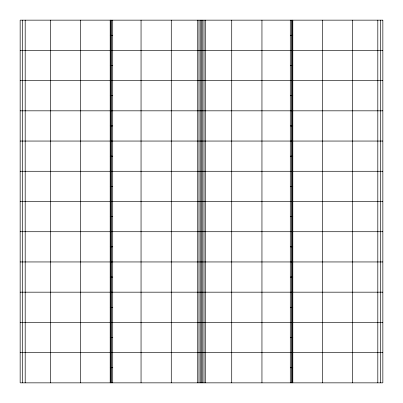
<?xml version="1.0" encoding="UTF-8"?>
<svg xmlns="http://www.w3.org/2000/svg" width="403" height="403" viewBox="0 0 403 403"><rect width="100%" height="100%" fill="white"/><g stroke="black" fill="none" stroke-linecap="round" stroke-linejoin="round"><path stroke-width="0.6" d="M110.195 35.263L112.714 35.263M290.286 35.263L292.805 35.263M20.15 50.375L382.85 50.375M110.195 65.487L112.714 65.487M290.286 65.487L292.805 65.487M20.15 80.6L382.85 80.6M110.195 95.713L112.714 95.713M290.286 95.713L292.805 95.713M20.15 110.825L382.85 110.825M110.195 125.938L112.714 125.938M290.286 125.938L292.805 125.938M20.15 141.05L382.85 141.05M110.195 156.163L112.714 156.163M290.286 156.163L292.805 156.163M20.15 171.275L382.85 171.275M110.195 186.388L112.714 186.388M290.286 186.388L292.805 186.388M20.15 201.5L382.85 201.5M110.195 216.613L112.714 216.613M290.286 216.613L292.805 216.613M20.15 231.725L382.85 231.725M110.195 246.838L112.714 246.838M290.286 246.838L292.805 246.838M20.15 261.95L382.85 261.95M110.195 277.062L112.714 277.062M290.286 277.062L292.805 277.062M20.15 292.175L382.85 292.175M110.195 307.288L112.714 307.288M290.286 307.288L292.805 307.288M20.15 322.4L382.85 322.4M110.195 337.513L112.714 337.513M290.286 337.513L292.805 337.513M20.15 352.625L382.85 352.625M110.195 367.738L112.714 367.738M290.286 367.738L292.805 367.738M380.331 20.15L380.331 382.85M377.812 20.15L377.812 382.85M352.625 20.15L352.625 382.85M322.4 20.15L322.4 382.85M292.805 20.15L292.805 382.85M292.175 20.15L292.175 382.85M291.545 20.15L291.545 382.85M290.286 20.15L290.286 382.85M261.95 20.15L261.95 382.85M231.725 20.15L231.725 382.85M205.278 20.15L205.278 382.85M204.019 20.15L204.019 382.85M202.759 20.15L202.759 382.85M201.5 20.15L201.5 382.85M200.241 20.15L200.241 382.85M198.981 20.15L198.981 382.85M197.722 20.15L197.722 382.85M171.275 20.15L171.275 382.85M141.05 20.15L141.05 382.85M112.714 20.15L112.714 382.85M111.455 20.15L111.455 382.85M110.825 20.15L110.825 382.85M110.195 20.15L110.195 382.85M80.6 20.15L80.6 382.85M50.375 20.15L50.375 382.85M25.188 20.15L25.188 382.85M22.669 20.15L22.669 382.85M382.85 20.15L20.15 20.15L20.15 382.85L382.85 382.85L382.85 20.15"/></g></svg>
